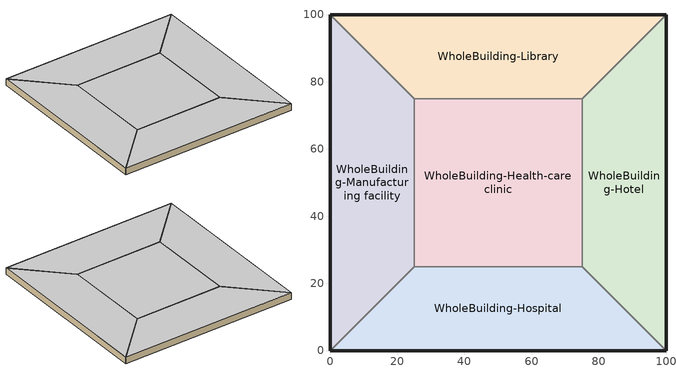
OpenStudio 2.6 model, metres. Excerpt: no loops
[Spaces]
WholeBuilding-Manufacturing facility
 floor ground: 0,0 0,100 25,75 25,25 z0
 wall ground: 0,100 0,0 z0:3.8
 wall to WholeBuilding-Library: 25,75 0,100 z0:3.8
 wall to WholeBuilding-Health-care clinic: 25,25 25,75 z0:3.8
 wall to WholeBuilding-Hospital: 0,0 25,25 z0:3.8
 ceiling ground: 25,25 25,75 0,100 0,0 z3.8
WholeBuilding-Library
 floor ground: 0,100 100,100 75,75 25,75 z0
 wall ground: 100,100 0,100 z0:3.8
 wall to WholeBuilding-Hotel: 75,75 100,100 z0:3.8
 wall to WholeBuilding-Health-care clinic: 25,75 75,75 z0:3.8
 ceiling ground: 25,75 75,75 100,100 0,100 z3.8
WholeBuilding-Hotel
 floor ground: 100,100 100,0 75,25 75,75 z0
 wall ground: 100,0 100,100 z0:3.8
 wall to WholeBuilding-Hospital: 75,25 100,0 z0:3.8
 wall to WholeBuilding-Health-care clinic: 75,75 75,25 z0:3.8
 ceiling ground: 75,75 75,25 100,0 100,100 z3.8
WholeBuilding-Hospital
 floor ground: 100,0 0,0 25,25 75,25 z0
 wall ground: 0,0 100,0 z0:3.8
 wall to WholeBuilding-Health-care clinic: 75,25 25,25 z0:3.8
 ceiling ground: 75,25 25,25 0,0 100,0 z3.8
WholeBuilding-Health-care clinic
 floor ground: 25,25 25,75 75,75 75,25 z0
 ceiling ground: 75,25 75,75 25,75 25,25 z3.8
[Building]
Building 1: Default Construction Set=BTAP-Mass at hdd = 6250.0; Standards Number of Stories=1; Standards Number of Above Ground Stories=1; Standards Building Type=NECB2011_unknown
[Site]
Fort McMurray AP_AB_CAN: Latitude {deg}=56.653; Longitude {deg}=-111.223; Time Zone {hr}=-7; Elevation {m}=369.1
[Site:WaterMainsTemperature]
Calculation Method=Correlation; Annual Average Outdoor Air Temperature {C}=1.875; Maximum Difference In Monthly Average Outdoor Air Temperatures {deltaC}=34.4
[SizingPeriod:DesignDay] Barometric Pressure {Pa}=96969; Sky Clearness=0; Rain Indicator=0; Snow Indicator=0; Day of Month=21; Daylight Saving Time Indicator=0; Humidity Indicating Type=Wetbulb; Dry-Bulb Temperature Range Modifier Type=DefaultMultipliers
Name | Maximum Dry-Bulb Temperature {C} | Daily Dry-Bulb Temperature Range {deltaC} | Humidity Indicating Conditions at Maximum Dry-Bulb | Wind Speed {m/s} | Wind Direction {deg} | Month | Day Type | Solar Model Indicator | ASHRAE Taub | ASHRAE Taud
Fort McMurray AP Ann Clg .4% Condns DB=>MWB | 28.9 | 12.4 | 17.8 | 3.7 | 250 | 7 | SummerDesignDay | ASHRAETau | 0.377 | 2.403
Fort McMurray AP Ann Htg 99.6% Condns DB | -36.2 | 0 | -36.2 | 1 | 90 | 1 | WinterDesignDay | ASHRAEClearSky
[Site:GroundTemperature:BuildingSurface]
19.527, 19.502, 19.536, 19.598, 20.002, 21.64, 22.225, 22.375, 21.449, 20.121, 19.802, 19.633
[Material:NoMass] Roughness=Smooth; Thermal Absorptance=0.9; Solar Absorptance=0.7
Name | Thermal Resistance {m2-K/W} | Visible Absorptance
Typical Carpet Pad; Typical Carpet Pad 1 | 0.21648 | 0.8
Typical Insulation 1 | 5.91238 | 0.7
Typical Insulation 2 | 4.49096 | 0.7
Typical Insulation 3 | 6.17282 | 0.7
Typical Carpet Pad 2 | 1.25503 | 0.8
Typical Carpet Pad 3; Typical Carpet Pad 4 | 3.45515 | 0.8
Typical Insulation 4 | 0.454528 | 0.7
Typical Insulation 5 | 0.454545 | 0.7
[Material]
Name | Roughness | Thickness {m} | Conductivity {W/m-K} | Density {kg/m3} | Specific Heat {J/kg-K} | Thermal Absorptance | Solar Absorptance | Visible Absorptance
G05 25mm wood | MediumSmooth | 0.0254 | 0.15 | 608 | 1630 | 0.9 | 0.5 | 0.5
100mm Normalweight concrete floor 1 | MediumSmooth | 0.1016 | 2.31 | 2322 | 832
G01 13mm gypsum board 1 | Smooth | 0.0127 | 0.16 | 800 | 1090 | 0.9 | 0.7 | 0.5
4 in. Normalweight Concrete Floor 1 | MediumRough | 0.1016 | 2.31 | 2322 | 832 | 0.9 | 0.7 | 0.7
1IN Stucco 1 | Smooth | 0.0253 | 0.6918 | 1858 | 837 | 0.9 | 0.7 | 0.92
8IN CONCRETE HW RefBldg 1 | Rough | 0.2032 | 1.311 | 2240 | 836.8 | 0.9 | 0.7 | 0.7
1/2IN Gypsum 1 | Smooth | 0.0127 | 0.16 | 784.9 | 830 | 0.9 | 0.4 | 0.4
Metal Roof Surface 1; F08 Metal surface 1 | Smooth | 0.0008 | 45.28 | 7824 | 500 | 0.9 | 0.7 | 0.7
6 in. Normalweight Concrete Floor 1; 6 in. Normalweight Concrete Floor 2; 6 in. Normalweight Concrete Floor 3 | MediumRough | 0.1524 | 2.31 | 2322 | 832 | 0.9 | 0.7 | 0.7
[Construction]
BTAP-Int-Partition; BTAP-Int-Door: G05 25mm wood
BTAP-Int-Floor: 100mm Normalweight concrete floor 1, Typical Carpet Pad
BTAP-Int-Wall: G01 13mm gypsum board 1, G01 13mm gypsum board 1
BTAP-Int-Ceiling: Typical Carpet Pad, 100mm Normalweight concrete floor 1
BTAP-Int-Window: SimpleGlazing
BTAP-Ext-Floor-Mass:U-0.162: Typical Insulation 1, 4 in. Normalweight Concrete Floor 1, Typical Carpet Pad 1
BTAP-Ext-Wall-Mass:U-0.21: 1IN Stucco 1, 8IN CONCRETE HW RefBldg 1, Typical Insulation 2, 1/2IN Gypsum 1
BTAP-Ext-Roof-Metal:U-0.162: Metal Roof Surface 1, Typical Insulation 3
BTAP-Grnd-Floor-Mass:U-0.757: 6 in. Normalweight Concrete Floor 1, Typical Carpet Pad 2
BTAP-Grnd-Wall-Mass:U-0.284: 6 in. Normalweight Concrete Floor 2, Typical Carpet Pad 3
BTAP-Grnd-Roof-Mass:U-0.284: 6 in. Normalweight Concrete Floor 3, Typical Carpet Pad 4
BTAP-Ext-FixedWindow:U=0.220 SHGC=0.600; BTAP-Ext-GlassDoors:U=0.220 SHGC=0.600; BTAP-Ext-Skylights:U=0.220 SHGC=0.600; BTAP-Ext-DaylightDomes:U=0.220 SHGC=0.600; BTAP-Ext-DaylightDiffuser:U=0.220 SHGC=0.600: SimpleGlazing:U=0.220 SHGC=0.600
BTAP-Ext-Door:U-2.2: F08 Metal surface 1, Typical Insulation 4
BTAP-Ext-OverHeadDoor:U-2.2: Typical Insulation 5
[DefaultConstructionSet]
BTAP-Mass at hdd = 6250.0: Default Exterior Surface Constructions=BTAP-Mass at hdd = 6250.0; Default Interior Surface Constructions=Default Surface Constructions 2; Default Ground Contact Surface Constructions=BTAP-Mass at hdd = 6250.0 1; Default Exterior SubSurface Constructions=BTAP-Mass at hdd = 6250.0; Default Interior SubSurface Constructions=Default Sub Surface Constructions 2; Interior Partition Construction=BTAP-Int-Partition
[DefaultSurfaceConstructions]
Name | Floor Construction | Wall Construction | Roof Ceiling Construction
Default Surface Constructions 2 | BTAP-Int-Floor | BTAP-Int-Wall | BTAP-Int-Ceiling
BTAP-Mass at hdd = 6250.0 | BTAP-Ext-Floor-Mass:U-0.162 | BTAP-Ext-Wall-Mass:U-0.21 | BTAP-Ext-Roof-Metal:U-0.162
BTAP-Mass at hdd = 6250.0 1 | BTAP-Grnd-Floor-Mass:U-0.757 | BTAP-Grnd-Wall-Mass:U-0.284 | BTAP-Grnd-Roof-Mass:U-0.284
[DefaultSubSurfaceConstructions]
Name | Fixed Window Construction | Operable Window Construction | Door Construction | Glass Door Construction | Overhead Door Construction | Skylight Construction | Tubular Daylight Dome Construction | Tubular Daylight Diffuser Construction
Default Sub Surface Constructions 2 | BTAP-Int-Window | BTAP-Int-Window | BTAP-Int-Door
BTAP-Mass at hdd = 6250.0 | BTAP-Ext-FixedWindow:U=0.220 SHGC=0.600 | BTAP-Ext-FixedWindow:U=0.220 SHGC=0.600 | BTAP-Ext-Door:U-2.2 | BTAP-Ext-GlassDoors:U=0.220 SHGC=0.600 | BTAP-Ext-OverHeadDoor:U-2.2 | BTAP-Ext-Skylights:U=0.220 SHGC=0.600 | BTAP-Ext-DaylightDomes:U=0.220 SHGC=0.600 | BTAP-Ext-DaylightDiffuser:U=0.220 SHGC=0.600
[WindowMaterial:SimpleGlazingSystem] U-Factor {W/m2-K}=2.2; Solar Heat Gain Coefficient=0.6; Visible Transmittance=0.21
SimpleGlazing; SimpleGlazing:U=0.220 SHGC=0.600
[BuildingStory]
Story 1: Nominal Z Coordinate {m}=0; Nominal Floor to Floor Height {m}=3.8
[Space] Building Story=Story 1
Name | Space Type | Thermal Zone
WholeBuilding-Manufacturing facility | Manufacturing facility WholeBuilding | ALL_ST=WholeBuilding_FL=Story 1_SCH=A 1
WholeBuilding-Library | Library WholeBuilding | ALL_ST=WholeBuilding_FL=Story 1_SCH=C
WholeBuilding-Hotel | Hotel WholeBuilding | DU_BT=Hotel_ST=WholeBuilding_FL=Story 1_SCHF
WholeBuilding-Hospital | Hospital WholeBuilding | ALL_ST=WholeBuilding_FL=Story 1_SCH=H
WholeBuilding-Health-care clinic | Health-care clinic WholeBuilding | ALL_ST=WholeBuilding_FL=Story 1_SCH=A
[SpaceType] Standards Space Type=WholeBuilding
Name | Default Schedule Set | Design Specification Outdoor Air Object | Standards Building Type
Health-care clinic WholeBuilding | Health-care clinic WholeBuilding Schedule Set | Health-care clinic WholeBuilding Ventilation | Health-care clinic
Hospital WholeBuilding | Hospital WholeBuilding Schedule Set | Hospital WholeBuilding Ventilation | Hospital
Hotel WholeBuilding | Hotel WholeBuilding Schedule Set | Hotel WholeBuilding Ventilation | Hotel
Library WholeBuilding | Library WholeBuilding Schedule Set | Library WholeBuilding Ventilation | Library
Manufacturing facility WholeBuilding | Manufacturing facility WholeBuilding Schedule Set | Manufacturing facility WholeBuilding Ventilation | Manufacturing facility
[People:Definition] Number of People Calculation Method=People/Area; Fraction Radiant=0.3
Name | People per Space Floor Area {person/m2}
Health-care clinic WholeBuilding People Definition; Hospital WholeBuilding People Definition; Library WholeBuilding People Definition | 0.0500522
Hotel WholeBuilding People Definition | 0.0400417
Manufacturing facility WholeBuilding People Definition | 0.0333681
[People] Work Efficiency Schedule=Work Efficiency Schedule; Clothing Insulation Schedule=Clothing Schedule; Air Velocity Schedule=Air Velocity Schedule; Multiplier=1
Name | People Definition | Space or SpaceType
Health-care clinic WholeBuilding People | Health-care clinic WholeBuilding People Definition | Health-care clinic WholeBuilding
Hospital WholeBuilding People | Hospital WholeBuilding People Definition | Hospital WholeBuilding
Hotel WholeBuilding People | Hotel WholeBuilding People Definition | Hotel WholeBuilding
Library WholeBuilding People | Library WholeBuilding People Definition | Library WholeBuilding
Manufacturing facility WholeBuilding People | Manufacturing facility WholeBuilding People Definition | Manufacturing facility WholeBuilding
[Lights:Definition] Design Level Calculation Method=Watts/Area; Fraction Radiant=0.5; Fraction Visible=0.2
Name | Watts per Space Floor Area {W/m2}
Health-care clinic WholeBuilding Lights Definition | 9.39992
Hospital WholeBuilding Lights Definition | 12.9999
Hotel WholeBuilding Lights Definition | 10.7999
Library WholeBuilding Lights Definition | 12.6999
Manufacturing facility WholeBuilding Lights Definition | 11.8999
[Lights] Fraction Replaceable=1
Name | Lights Definition | Space or SpaceType
Health-care clinic WholeBuilding Lights | Health-care clinic WholeBuilding Lights Definition | Health-care clinic WholeBuilding
Hospital WholeBuilding Lights | Hospital WholeBuilding Lights Definition | Hospital WholeBuilding
Hotel WholeBuilding Lights | Hotel WholeBuilding Lights Definition | Hotel WholeBuilding
Library WholeBuilding Lights | Library WholeBuilding Lights Definition | Library WholeBuilding
Manufacturing facility WholeBuilding Lights | Manufacturing facility WholeBuilding Lights Definition | Manufacturing facility WholeBuilding
[ElectricEquipment:Definition] Design Level Calculation Method=Watts/Area; Fraction Radiant=0.5
Name | Watts per Space Floor Area {W/m2}
Health-care clinic WholeBuilding Elec Equip Definition; Hospital WholeBuilding Elec Equip Definition | 7.49994
Hotel WholeBuilding Elec Equip Definition; Library WholeBuilding Elec Equip Definition | 2.49998
Manufacturing facility WholeBuilding Elec Equip Definition | 9.99992
[ElectricEquipment]
Name | Electric Equipment Definition | Space or SpaceType
Health-care clinic WholeBuilding Elec Equip | Health-care clinic WholeBuilding Elec Equip Definition | Health-care clinic WholeBuilding
Hospital WholeBuilding Elec Equip | Hospital WholeBuilding Elec Equip Definition | Hospital WholeBuilding
Hotel WholeBuilding Elec Equip | Hotel WholeBuilding Elec Equip Definition | Hotel WholeBuilding
Library WholeBuilding Elec Equip | Library WholeBuilding Elec Equip Definition | Library WholeBuilding
Manufacturing facility WholeBuilding Elec Equip | Manufacturing facility WholeBuilding Elec Equip Definition | Manufacturing facility WholeBuilding
[DesignSpecification:OutdoorAir] Outdoor Air Method=Sum; Outdoor Air Flow per Person {m3/s-person}=0; Outdoor Air Flow Rate {m3/s}=0; Outdoor Air Flow Air Changes per Hour {1/hr}=0
Name | Outdoor Air Flow per Floor Area {m3/s-m2}
Health-care clinic WholeBuilding Ventilation; Hospital WholeBuilding Ventilation | 0.002286
Hotel WholeBuilding Ventilation | 0.00040132
Library WholeBuilding Ventilation | 0.00072644
Manufacturing facility WholeBuilding Ventilation | 0.00107188
[DefaultScheduleSet] People Activity Level Schedule=NECB-Activity; Infiltration Schedule=Always On
Name | Number of People Schedule | Lighting Schedule | Electric Equipment Schedule
Health-care clinic WholeBuilding Schedule Set; Manufacturing facility WholeBuilding Schedule Set | NECB-A-Occupancy | NECB-A-Lighting | NECB-A-Electric-Equipment
Hospital WholeBuilding Schedule Set | NECB-H-Occupancy | NECB-H-Lighting | NECB-H-Electric-Equipment
Hotel WholeBuilding Schedule Set | NECB-F-Occupancy | NECB-F-Lighting | NECB-F-Electric-Equipment
Library WholeBuilding Schedule Set | NECB-C-Occupancy | NECB-C-Lighting | NECB-C-Electric-Equipment
[ThermostatSetpoint:DualSetpoint]
Name | Heating Setpoint Temperature Schedule | Cooling Setpoint Temperature Schedule
Hotel WholeBuilding Thermostat 3 | NECB-F-Thermostat Setpoint-Heating | NECB-F-Thermostat Setpoint-Cooling
Health-care clinic WholeBuilding Thermostat 3; Manufacturing facility WholeBuilding Thermostat 3 | NECB-A-Thermostat Setpoint-Heating | NECB-A-Thermostat Setpoint-Cooling
Hospital WholeBuilding Thermostat 3 | NECB-H-Thermostat Setpoint-Heating | NECB-H-Thermostat Setpoint-Cooling
Library WholeBuilding Thermostat 3 | NECB-C-Thermostat Setpoint-Heating | NECB-C-Thermostat Setpoint-Cooling
[ThermalZone] Use Ideal Air Loads=No
Name | Thermostat
DU_BT=Hotel_ST=WholeBuilding_FL=Story 1_SCHF | Hotel WholeBuilding Thermostat 3
ALL_ST=WholeBuilding_FL=Story 1_SCH=A | Health-care clinic WholeBuilding Thermostat 3
ALL_ST=WholeBuilding_FL=Story 1_SCH=H | Hospital WholeBuilding Thermostat 3
ALL_ST=WholeBuilding_FL=Story 1_SCH=C | Library WholeBuilding Thermostat 3
ALL_ST=WholeBuilding_FL=Story 1_SCH=A 1 | Manufacturing facility WholeBuilding Thermostat 3
[AvailabilityManager:NightCycle] Control Type=CycleOnAny; Thermostat Tolerance {deltaC}=1; Cycling Run Time {s}=3600
Availability Manager Night Cycle 1; Availability Manager Night Cycle 2; Availability Manager Night Cycle 3; Availability Manager Night Cycle 4; Availability Manager Night Cycle 5
[HeatExchanger:AirToAir:SensibleAndLatent] Availability Schedule=Always On Discrete; Nominal Supply Air Flow Rate {m3/s}=autosize; Sensible Effectiveness at 100% Heating Air Flow=0.5; Latent Effectiveness at 100% Heating Air Flow=0.5; Sensible Effectiveness at 75% Heating Air Flow=0.5; Latent Effectiveness at 75% Heating Air Flow=0.5; Sensible Effectiveness at 100% Cooling Air Flow=0.5; Latent Effectiveness at 100% Cooling Air Flow=0.5; Sensible Effectiveness at 75% Cooling Air Flow=0.5; Latent Effectiveness at 75% Cooling Air Flow=0.5; Supply Air Outlet Temperature Control=Yes; Heat Exchanger Type=Rotary; Frost Control Type=ExhaustOnly; Threshold Temperature {C}=-23.3; Initial Defrost Time Fraction=0.167; Rate of Defrost Time Fraction Increase {1/K}=1.44; Economizer Lockout=Yes
Name | Nominal Electric Power {W}
Sys_3_PSZ ALL_ST=WholeBuilding_FL=Story 1_SCH=A ERV | 4150.51
Sys_3_PSZ ALL_ST=WholeBuilding_FL=Story 1_SCH=H ERV | 3125.38
[SetpointManager:OutdoorAirPretreat] Minimum Setpoint Temperature {C}=-99; Maximum Setpoint Temperature {C}=99; Minimum Setpoint Humidity Ratio {kgWater/kgDryAir}=1e-05; Maximum Setpoint Humidity Ratio {kgWater/kgDryAir}=1
Setpoint Manager Outdoor Air Pretreat 1; Setpoint Manager Outdoor Air Pretreat 2
[Schedule:Ruleset]
Clothing Schedule: Default Day Schedule=Clothing Schedule Default Winter Clothes
Air Velocity Schedule: Default Day Schedule=Air Velocity Schedule Default
Work Efficiency Schedule: Default Day Schedule=Work Efficiency Schedule Default
NECB-A-Occupancy: Default Day Schedule=NECB-A-Occupancy Default
NECB-Activity: Default Day Schedule=NECB-Activity Default; Summer Design Day Schedule=NECB-Activity Summer Design Day; Winter Design Day Schedule=NECB-Activity Winter Design Day
NECB-A-Lighting: Default Day Schedule=NECB-A-Lighting Default
NECB-A-Electric-Equipment: Default Day Schedule=NECB-A-Electric-Equipment Default
Always On: Default Day Schedule=Always On Default
NECB-A-Thermostat Setpoint-Heating: Default Day Schedule=NECB-A-Thermostat Setpoint-Heating Default
NECB-A-Thermostat Setpoint-Cooling: Default Day Schedule=NECB-A-Thermostat Setpoint-Cooling Default
NECB-H-Occupancy: Default Day Schedule=NECB-H-Occupancy Default
NECB-H-Lighting: Default Day Schedule=NECB-H-Lighting Default
NECB-H-Electric-Equipment: Default Day Schedule=NECB-H-Electric-Equipment Default
NECB-H-Thermostat Setpoint-Heating: Default Day Schedule=NECB-H-Thermostat Setpoint-Heating Default
NECB-H-Thermostat Setpoint-Cooling: Default Day Schedule=NECB-H-Thermostat Setpoint-Cooling Default
NECB-F-Occupancy: Default Day Schedule=NECB-F-Occupancy Default
NECB-F-Lighting: Default Day Schedule=NECB-F-Lighting Default
NECB-F-Electric-Equipment: Default Day Schedule=NECB-F-Electric-Equipment Default
NECB-F-Thermostat Setpoint-Heating: Default Day Schedule=NECB-F-Thermostat Setpoint-Heating Default
NECB-F-Thermostat Setpoint-Cooling: Default Day Schedule=NECB-F-Thermostat Setpoint-Cooling Default
NECB-C-Occupancy: Default Day Schedule=NECB-C-Occupancy Default
NECB-C-Lighting: Default Day Schedule=NECB-C-Lighting Default
NECB-C-Electric-Equipment: Default Day Schedule=NECB-C-Electric-Equipment Default
NECB-C-Thermostat Setpoint-Heating: Default Day Schedule=NECB-C-Thermostat Setpoint-Heating Default
NECB-C-Thermostat Setpoint-Cooling: Default Day Schedule=NECB-C-Thermostat Setpoint-Cooling Default
[Schedule:Day]
Clothing Schedule Default Winter Clothes; Always On Default: 24, 0, 1
Clothing Schedule Summer Clothes: 24, 0, 0.5
Air Velocity Schedule Default; NECB-A-Electric-Equipment Sat Day; NECB-A-Electric-Equipment Sun|Hol Day: 24, 0, 0.2
Work Efficiency Schedule Default; NECB-A-Occupancy Sat Day; NECB-A-Occupancy Sun|Hol Day: 24, 0, 0
NECB-A-Occupancy Default; NECB-A-Occupancy Default|Wkdy Day: 7, 0, 0, 8, 0, 0.1, 9, 0, 0.7, 12, 0, 0.9, 14, 0, 0.5, 17, 0, 0.9, 18, 0, 0.7, 19, 0, 0.3, 23, 0, 0.1, 24, 0, 0
NECB-Activity Default; NECB-Activity Winter Design Day; NECB-Activity Summer Design Day: 24, 0, 130
NECB-A-Lighting Default; NECB-A-Lighting Default|Wkdy Day: 7, 0, 0.05, 8, 0, 0.3, 9, 0, 0.8, 17, 0, 0.9, 18, 0, 0.8, 19, 0, 0.5, 21, 0, 0.3, 23, 0, 0.1, 24, 0, 0.05
NECB-A-Lighting Sat Day; NECB-A-Lighting Sun|Hol Day: 24, 0, 0.05
NECB-A-Electric-Equipment Default; NECB-A-Electric-Equipment Default|Wkdy Day: 7, 0, 0.2, 8, 0, 0.3, 9, 0, 0.8, 18, 0, 0.9, 19, 0, 0.5, 21, 0, 0.3, 24, 0, 0.2
NECB-A-Thermostat Setpoint-Heating Default; NECB-A-Thermostat Setpoint-Heating Default|Wkdy Day: 6, 0, 18, 7, 0, 20, 21, 0, 22, 24, 0, 18
NECB-A-Thermostat Setpoint-Heating Sat Day; NECB-A-Thermostat Setpoint-Heating Sun|Hol Day: 24, 0, 18
NECB-A-Thermostat Setpoint-Cooling Default; NECB-A-Thermostat Setpoint-Cooling Default|Wkdy Day: 6, 0, 35, 21, 0, 24, 24, 0, 35
NECB-A-Thermostat Setpoint-Cooling Sat Day; NECB-A-Thermostat Setpoint-Cooling Sun|Hol Day: 24, 0, 35
NECB-H-Occupancy Default; NECB-H-Occupancy Default|Wkdy Day; NECB-H-Occupancy Sat Day; NECB-H-Occupancy Sun|Hol Day; NECB-H-Lighting Default; NECB-H-Lighting Default|Wkdy Day; NECB-H-Lighting Sat Day; NECB-H-Lighting Sun|Hol Day; NECB-H-Electric-Equipment Default; NECB-H-Electric-Equipment Default|Wkdy Day; NECB-H-Electric-Equipment Sat Day; NECB-H-Electric-Equipment Sun|Hol Day: 24, 0, 0.9
NECB-H-Thermostat Setpoint-Heating Default; NECB-H-Thermostat Setpoint-Heating Default|Wkdy Day; NECB-H-Thermostat Setpoint-Heating Sat Day; NECB-H-Thermostat Setpoint-Heating Sun|Hol Day; NECB-F-Thermostat Setpoint-Heating Default; NECB-F-Thermostat Setpoint-Heating Default|Wkdy Day; NECB-F-Thermostat Setpoint-Heating Sat Day; NECB-F-Thermostat Setpoint-Heating Sun|Hol Day: 1, 0, 22, 7, 0, 18, 8, 0, 20, 24, 0, 22
NECB-H-Thermostat Setpoint-Cooling Default; NECB-H-Thermostat Setpoint-Cooling Default|Wkdy Day; NECB-H-Thermostat Setpoint-Cooling Sat Day; NECB-H-Thermostat Setpoint-Cooling Sun|Hol Day; NECB-F-Thermostat Setpoint-Cooling Default; NECB-F-Thermostat Setpoint-Cooling Default|Wkdy Day; NECB-F-Thermostat Setpoint-Cooling Sat Day; NECB-F-Thermostat Setpoint-Cooling Sun|Hol Day: 24, 0, 24
NECB-F-Occupancy Default; NECB-F-Occupancy Default|Wkdy Day: 7, 0, 0.9, 8, 0, 0.7, 10, 0, 0.4, 16, 0, 0.2, 17, 0, 0.3, 20, 0, 0.5, 22, 0, 0.7, 23, 0, 0.8, 24, 0, 0.9
NECB-F-Occupancy Sat Day: 1, 0, 0.7, 7, 0, 0.9, 8, 0, 0.7, 10, 0, 0.5, 18, 0, 0.3, 19, 0, 0.5, 22, 0, 0.6, 24, 0, 0.7
NECB-F-Occupancy Sun|Hol Day: 1, 0, 0.8, 9, 0, 0.7, 12, 0, 0.5, 14, 0, 0.3, 17, 0, 0.2, 18, 0, 0.3, 20, 0, 0.4, 22, 0, 0.6, 24, 0, 0.8
NECB-F-Lighting Default; NECB-F-Lighting Default|Wkdy Day; NECB-F-Electric-Equipment Default; NECB-F-Electric-Equipment Default|Wkdy Day: 1, 0, 0.3, 3, 0, 0.2, 6, 0, 0.1, 7, 0, 0.2, 8, 0, 0.4, 9, 0, 0.5, 11, 0, 0.4, 12, 0, 0.3, 19, 0, 0.2, 20, 0, 0.6, 21, 0, 0.8, 22, 0, 0.9, 23, 0, 0.8, 24, 0, 0.6
NECB-F-Lighting Sat Day; NECB-F-Electric-Equipment Sat Day: 1, 0, 0.3, 3, 0, 0.2, 7, 0, 0.1, 9, 0, 0.3, 11, 0, 0.4, 12, 0, 0.3, 19, 0, 0.2, 20, 0, 0.6, 23, 0, 0.7, 24, 0, 0.6
NECB-F-Lighting Sun|Hol Day; NECB-F-Electric-Equipment Sun|Hol Day: 3, 0, 0.3, 7, 0, 0.2, 8, 0, 0.3, 10, 0, 0.4, 14, 0, 0.3, 19, 0, 0.2, 20, 0, 0.5, 21, 0, 0.7, 22, 0, 0.8, 23, 0, 0.6, 24, 0, 0.5
NECB-C-Occupancy Default; NECB-C-Occupancy Default|Wkdy Day: 8, 0, 0, 9, 0, 0.1, 10, 0, 0.2, 12, 0, 0.5, 16, 0, 0.7, 17, 0, 0.8, 18, 0, 0.7, 19, 0, 0.5, 21, 0, 0.3, 24, 0, 0
NECB-C-Occupancy Sat Day: 8, 0, 0, 9, 0, 0.1, 10, 0, 0.2, 11, 0, 0.5, 12, 0, 0.6, 13, 0, 0.8, 16, 0, 0.9, 17, 0, 0.8, 18, 0, 0.7, 19, 0, 0.5, 21, 0, 0.2, 24, 0, 0
NECB-C-Occupancy Sun|Hol Day: 10, 0, 0, 11, 0, 0.1, 13, 0, 0.2, 18, 0, 0.4, 19, 0, 0.2, 24, 0, 0
NECB-C-Lighting Default; NECB-C-Lighting Default|Wkdy Day; NECB-C-Lighting Sat Day; NECB-C-Electric-Equipment Default; NECB-C-Electric-Equipment Default|Wkdy Day; NECB-C-Electric-Equipment Sat Day: 8, 0, 0.05, 9, 0, 0.5, 19, 0, 0.9, 20, 0, 0.6, 21, 0, 0.5, 24, 0, 0.05
NECB-C-Lighting Sun|Hol Day; NECB-C-Electric-Equipment Sun|Hol Day: 10, 0, 0.05, 11, 0, 0.5, 18, 0, 0.9, 19, 0, 0.6, 24, 0, 0.05
NECB-C-Thermostat Setpoint-Heating Default; NECB-C-Thermostat Setpoint-Heating Default|Wkdy Day; NECB-C-Thermostat Setpoint-Heating Sat Day: 7, 0, 18, 8, 0, 20, 21, 0, 22, 24, 0, 18
NECB-C-Thermostat Setpoint-Heating Sun|Hol Day: 9, 0, 18, 10, 0, 20, 19, 0, 22, 24, 0, 18
NECB-C-Thermostat Setpoint-Cooling Default; NECB-C-Thermostat Setpoint-Cooling Default|Wkdy Day; NECB-C-Thermostat Setpoint-Cooling Sat Day: 7, 0, 35, 21, 0, 24, 24, 0, 35
NECB-C-Thermostat Setpoint-Cooling Sun|Hol Day: 9, 0, 35, 19, 0, 24, 24, 0, 35
[Schedule:Rule] Date Specification Type=DateRange; Start Day=1
Name | Schedule Ruleset | Rule Order | Day Schedule | Start Month | End Month | End Day | Apply Monday | Apply Tuesday | Apply Wednesday | Apply Thursday | Apply Friday | Apply Saturday | Apply Sunday
Schedule Rule 1 | Clothing Schedule | 0 | Clothing Schedule Summer Clothes | 5 | 9 | 30
Schedule Rule 2 | NECB-A-Occupancy | 2 | NECB-A-Occupancy Default|Wkdy Day | 1 | 12 | 31 | Yes | Yes | Yes | Yes | Yes
Schedule Rule 3 | NECB-A-Occupancy | 1 | NECB-A-Occupancy Sat Day | 1 | 12 | 31 |  |  |  |  |  | Yes
Schedule Rule 4 | NECB-A-Occupancy | 0 | NECB-A-Occupancy Sun|Hol Day | 1 | 12 | 31 |  |  |  |  |  |  | Yes
Schedule Rule 5 | NECB-A-Lighting | 2 | NECB-A-Lighting Default|Wkdy Day | 1 | 12 | 31 | Yes | Yes | Yes | Yes | Yes
Schedule Rule 6 | NECB-A-Lighting | 1 | NECB-A-Lighting Sat Day | 1 | 12 | 31 |  |  |  |  |  | Yes
Schedule Rule 7 | NECB-A-Lighting | 0 | NECB-A-Lighting Sun|Hol Day | 1 | 12 | 31 |  |  |  |  |  |  | Yes
Schedule Rule 8 | NECB-A-Electric-Equipment | 2 | NECB-A-Electric-Equipment Default|Wkdy Day | 1 | 12 | 31 | Yes | Yes | Yes | Yes | Yes
Schedule Rule 9 | NECB-A-Electric-Equipment | 1 | NECB-A-Electric-Equipment Sat Day | 1 | 12 | 31 |  |  |  |  |  | Yes
Schedule Rule 10 | NECB-A-Electric-Equipment | 0 | NECB-A-Electric-Equipment Sun|Hol Day | 1 | 12 | 31 |  |  |  |  |  |  | Yes
Schedule Rule 11 | NECB-A-Thermostat Setpoint-Heating | 2 | NECB-A-Thermostat Setpoint-Heating Default|Wkdy Day | 1 | 12 | 31 | Yes | Yes | Yes | Yes | Yes
Schedule Rule 12 | NECB-A-Thermostat Setpoint-Heating | 1 | NECB-A-Thermostat Setpoint-Heating Sat Day | 1 | 12 | 31 |  |  |  |  |  | Yes
Schedule Rule 13 | NECB-A-Thermostat Setpoint-Heating | 0 | NECB-A-Thermostat Setpoint-Heating Sun|Hol Day | 1 | 12 | 31 |  |  |  |  |  |  | Yes
Schedule Rule 14 | NECB-A-Thermostat Setpoint-Cooling | 2 | NECB-A-Thermostat Setpoint-Cooling Default|Wkdy Day | 1 | 12 | 31 | Yes | Yes | Yes | Yes | Yes
Schedule Rule 15 | NECB-A-Thermostat Setpoint-Cooling | 1 | NECB-A-Thermostat Setpoint-Cooling Sat Day | 1 | 12 | 31 |  |  |  |  |  | Yes
Schedule Rule 16 | NECB-A-Thermostat Setpoint-Cooling | 0 | NECB-A-Thermostat Setpoint-Cooling Sun|Hol Day | 1 | 12 | 31 |  |  |  |  |  |  | Yes
Schedule Rule 17 | NECB-H-Occupancy | 2 | NECB-H-Occupancy Default|Wkdy Day | 1 | 12 | 31 | Yes | Yes | Yes | Yes | Yes
Schedule Rule 18 | NECB-H-Occupancy | 1 | NECB-H-Occupancy Sat Day | 1 | 12 | 31 |  |  |  |  |  | Yes
Schedule Rule 19 | NECB-H-Occupancy | 0 | NECB-H-Occupancy Sun|Hol Day | 1 | 12 | 31 |  |  |  |  |  |  | Yes
Schedule Rule 20 | NECB-H-Lighting | 2 | NECB-H-Lighting Default|Wkdy Day | 1 | 12 | 31 | Yes | Yes | Yes | Yes | Yes
Schedule Rule 21 | NECB-H-Lighting | 1 | NECB-H-Lighting Sat Day | 1 | 12 | 31 |  |  |  |  |  | Yes
Schedule Rule 22 | NECB-H-Lighting | 0 | NECB-H-Lighting Sun|Hol Day | 1 | 12 | 31 |  |  |  |  |  |  | Yes
Schedule Rule 23 | NECB-H-Electric-Equipment | 2 | NECB-H-Electric-Equipment Default|Wkdy Day | 1 | 12 | 31 | Yes | Yes | Yes | Yes | Yes
Schedule Rule 24 | NECB-H-Electric-Equipment | 1 | NECB-H-Electric-Equipment Sat Day | 1 | 12 | 31 |  |  |  |  |  | Yes
Schedule Rule 25 | NECB-H-Electric-Equipment | 0 | NECB-H-Electric-Equipment Sun|Hol Day | 1 | 12 | 31 |  |  |  |  |  |  | Yes
Schedule Rule 26 | NECB-H-Thermostat Setpoint-Heating | 2 | NECB-H-Thermostat Setpoint-Heating Default|Wkdy Day | 1 | 12 | 31 | Yes | Yes | Yes | Yes | Yes
Schedule Rule 27 | NECB-H-Thermostat Setpoint-Heating | 1 | NECB-H-Thermostat Setpoint-Heating Sat Day | 1 | 12 | 31 |  |  |  |  |  | Yes
Schedule Rule 28 | NECB-H-Thermostat Setpoint-Heating | 0 | NECB-H-Thermostat Setpoint-Heating Sun|Hol Day | 1 | 12 | 31 |  |  |  |  |  |  | Yes
Schedule Rule 29 | NECB-H-Thermostat Setpoint-Cooling | 2 | NECB-H-Thermostat Setpoint-Cooling Default|Wkdy Day | 1 | 12 | 31 | Yes | Yes | Yes | Yes | Yes
Schedule Rule 30 | NECB-H-Thermostat Setpoint-Cooling | 1 | NECB-H-Thermostat Setpoint-Cooling Sat Day | 1 | 12 | 31 |  |  |  |  |  | Yes
Schedule Rule 31 | NECB-H-Thermostat Setpoint-Cooling | 0 | NECB-H-Thermostat Setpoint-Cooling Sun|Hol Day | 1 | 12 | 31 |  |  |  |  |  |  | Yes
Schedule Rule 32 | NECB-F-Occupancy | 2 | NECB-F-Occupancy Default|Wkdy Day | 1 | 12 | 31 | Yes | Yes | Yes | Yes | Yes
Schedule Rule 33 | NECB-F-Occupancy | 1 | NECB-F-Occupancy Sat Day | 1 | 12 | 31 |  |  |  |  |  | Yes
Schedule Rule 34 | NECB-F-Occupancy | 0 | NECB-F-Occupancy Sun|Hol Day | 1 | 12 | 31 |  |  |  |  |  |  | Yes
Schedule Rule 35 | NECB-F-Lighting | 2 | NECB-F-Lighting Default|Wkdy Day | 1 | 12 | 31 | Yes | Yes | Yes | Yes | Yes
Schedule Rule 36 | NECB-F-Lighting | 1 | NECB-F-Lighting Sat Day | 1 | 12 | 31 |  |  |  |  |  | Yes
Schedule Rule 37 | NECB-F-Lighting | 0 | NECB-F-Lighting Sun|Hol Day | 1 | 12 | 31 |  |  |  |  |  |  | Yes
Schedule Rule 38 | NECB-F-Electric-Equipment | 2 | NECB-F-Electric-Equipment Default|Wkdy Day | 1 | 12 | 31 | Yes | Yes | Yes | Yes | Yes
Schedule Rule 39 | NECB-F-Electric-Equipment | 1 | NECB-F-Electric-Equipment Sat Day | 1 | 12 | 31 |  |  |  |  |  | Yes
Schedule Rule 40 | NECB-F-Electric-Equipment | 0 | NECB-F-Electric-Equipment Sun|Hol Day | 1 | 12 | 31 |  |  |  |  |  |  | Yes
Schedule Rule 41 | NECB-F-Thermostat Setpoint-Heating | 2 | NECB-F-Thermostat Setpoint-Heating Default|Wkdy Day | 1 | 12 | 31 | Yes | Yes | Yes | Yes | Yes
Schedule Rule 42 | NECB-F-Thermostat Setpoint-Heating | 1 | NECB-F-Thermostat Setpoint-Heating Sat Day | 1 | 12 | 31 |  |  |  |  |  | Yes
Schedule Rule 43 | NECB-F-Thermostat Setpoint-Heating | 0 | NECB-F-Thermostat Setpoint-Heating Sun|Hol Day | 1 | 12 | 31 |  |  |  |  |  |  | Yes
Schedule Rule 44 | NECB-F-Thermostat Setpoint-Cooling | 2 | NECB-F-Thermostat Setpoint-Cooling Default|Wkdy Day | 1 | 12 | 31 | Yes | Yes | Yes | Yes | Yes
Schedule Rule 45 | NECB-F-Thermostat Setpoint-Cooling | 1 | NECB-F-Thermostat Setpoint-Cooling Sat Day | 1 | 12 | 31 |  |  |  |  |  | Yes
Schedule Rule 46 | NECB-F-Thermostat Setpoint-Cooling | 0 | NECB-F-Thermostat Setpoint-Cooling Sun|Hol Day | 1 | 12 | 31 |  |  |  |  |  |  | Yes
Schedule Rule 47 | NECB-C-Occupancy | 2 | NECB-C-Occupancy Default|Wkdy Day | 1 | 12 | 31 | Yes | Yes | Yes | Yes | Yes
Schedule Rule 48 | NECB-C-Occupancy | 1 | NECB-C-Occupancy Sat Day | 1 | 12 | 31 |  |  |  |  |  | Yes
Schedule Rule 49 | NECB-C-Occupancy | 0 | NECB-C-Occupancy Sun|Hol Day | 1 | 12 | 31 |  |  |  |  |  |  | Yes
Schedule Rule 50 | NECB-C-Lighting | 2 | NECB-C-Lighting Default|Wkdy Day | 1 | 12 | 31 | Yes | Yes | Yes | Yes | Yes
Schedule Rule 51 | NECB-C-Lighting | 1 | NECB-C-Lighting Sat Day | 1 | 12 | 31 |  |  |  |  |  | Yes
Schedule Rule 52 | NECB-C-Lighting | 0 | NECB-C-Lighting Sun|Hol Day | 1 | 12 | 31 |  |  |  |  |  |  | Yes
Schedule Rule 53 | NECB-C-Electric-Equipment | 2 | NECB-C-Electric-Equipment Default|Wkdy Day | 1 | 12 | 31 | Yes | Yes | Yes | Yes | Yes
Schedule Rule 54 | NECB-C-Electric-Equipment | 1 | NECB-C-Electric-Equipment Sat Day | 1 | 12 | 31 |  |  |  |  |  | Yes
Schedule Rule 55 | NECB-C-Electric-Equipment | 0 | NECB-C-Electric-Equipment Sun|Hol Day | 1 | 12 | 31 |  |  |  |  |  |  | Yes
Schedule Rule 56 | NECB-C-Thermostat Setpoint-Heating | 2 | NECB-C-Thermostat Setpoint-Heating Default|Wkdy Day | 1 | 12 | 31 | Yes | Yes | Yes | Yes | Yes
Schedule Rule 57 | NECB-C-Thermostat Setpoint-Heating | 1 | NECB-C-Thermostat Setpoint-Heating Sat Day | 1 | 12 | 31 |  |  |  |  |  | Yes
Schedule Rule 58 | NECB-C-Thermostat Setpoint-Heating | 0 | NECB-C-Thermostat Setpoint-Heating Sun|Hol Day | 1 | 12 | 31 |  |  |  |  |  |  | Yes
Schedule Rule 59 | NECB-C-Thermostat Setpoint-Cooling | 2 | NECB-C-Thermostat Setpoint-Cooling Default|Wkdy Day | 1 | 12 | 31 | Yes | Yes | Yes | Yes | Yes
Schedule Rule 60 | NECB-C-Thermostat Setpoint-Cooling | 1 | NECB-C-Thermostat Setpoint-Cooling Sat Day | 1 | 12 | 31 |  |  |  |  |  | Yes
Schedule Rule 61 | NECB-C-Thermostat Setpoint-Cooling | 0 | NECB-C-Thermostat Setpoint-Cooling Sun|Hol Day | 1 | 12 | 31 |  |  |  |  |  |  | Yes
[Schedule:Constant]
Always On Discrete: Value=1
